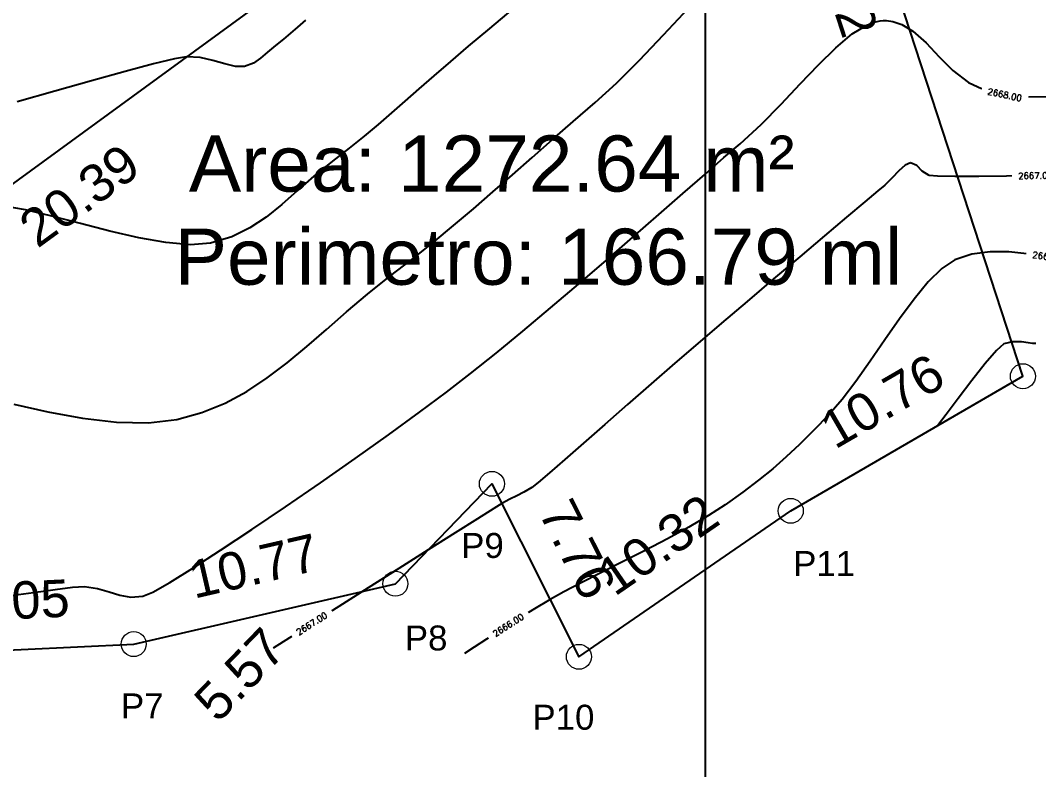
# Model space of a CAD drawing. Header units: millimetres. Extents: x 736950 to 740938, y 8500595 to 8502163.
# Drawn here: x 738272.53 to 738313.35, y 8501840.23 to 8501870.27 of the extents above; entities that cross this region are included whole.
import ezdxf
from ezdxf.enums import TextEntityAlignment as Align

# ---------------------------------------------------------------- set-up
doc = ezdxf.new("R2010")
doc.units = ezdxf.units.MM
for name, color, linetype in [('C-TOPO', 7, 'Continuous'), ('C-TOPO-MINR', 8, 'Continuous'), ('C-TOPO-TEXT', 7, 'Continuous'), ('Cuadricula Coordenadas', 5, 'Continuous')]:
    doc.layers.add(name, color=color, linetype=linetype)
for name, color, linetype, lineweight in [('CAMINO ACTUAL', 1, 'Continuous', 13), ('COTAS', 40, 'Continuous', 5), ('CUADROS', 9, 'Continuous', 20)]:
    doc.layers.add(name, color=color, linetype=linetype, lineweight=lineweight)
doc.styles.add('COTAS', font='arial.ttf')
doc.styles.add('CUADROS', font='arial.ttf')
doc.styles.get("Standard").update_dxf_attribs({"font": 'simplex.shx'})
doc.dimstyles.new('GenDist', dxfattribs={"dimtxt": 1.5, "dimasz": 2, "dimexe": 0.18, "dimexo": 0.0625, "dimgap": 1, "dimtad": 2, "dimzin": 1, "dimdsep": 46, "dimtxsty": 'COTAS', "dimcen": 0.09, "dimse1": 1, "dimse2": 1, "dimsd1": 1, "dimsd2": 1, "dimadec": 0, "dimazin": 0, "dimtfac": 1, "dimtofl": 0, "dimtmove": 0, "dimatfit": 3, "dimfxl": 1, "dimtolj": 1, "dimtzin": 0, "dimarcsym": 0})

# ---------------------------------------------------------------- blocks, each defined once
blk = doc.blocks.new('*D89')
at = {"layer": 'Defpoints', "color": 0, "transparency": 16777216}
for p in [(738281.978, 8501870.841), (738265.505, 8501858.824), (738265.622, 8501858.662)]:
    blk.add_point(p, dxfattribs=at)
at = {"layer": 'COTAS', "color": 0, "transparency": 16777216, "insert": (738274.9, 8501863.244), "char_height": 1.5, "attachment_point": 5, "rotation": 36.1096, "style": 'COTAS'}
blk.add_mtext('\\A1;20.39', dxfattribs=at)
blk = doc.blocks.new('*D93')
at = {"layer": 'Defpoints', "color": 0, "transparency": 16777216}
for p in [(738277.067, 8501845.456), (738277.076, 8501845.258), (738268.035, 8501844.835)]:
    blk.add_point(p, dxfattribs=at)
at = {"layer": 'COTAS', "color": 0, "transparency": 16777216, "insert": (738272.464, 8501847.008), "char_height": 1.5, "attachment_point": 5, "rotation": 2.6822, "style": 'COTAS'}
blk.add_mtext('\\A1;9.05', dxfattribs=at)
blk = doc.blocks.new('*D94')
at = {"layer": 'Defpoints', "color": 0, "transparency": 16777216}
for p in [(738287.521, 8501847.874), (738287.566, 8501847.68), (738277.076, 8501845.258)]:
    blk.add_point(p, dxfattribs=at)
at = {"layer": 'COTAS', "color": 0, "transparency": 16777216, "insert": (738281.879, 8501848.384), "char_height": 1.5, "attachment_point": 5, "rotation": 13.0023, "style": 'COTAS'}
blk.add_mtext('\\A1;10.77', dxfattribs=at)
blk = doc.blocks.new('*D95')
at = {"layer": 'Defpoints', "color": 0, "transparency": 16777216}
for p in [(738291.294, 8501851.818), (738291.432, 8501851.685), (738287.566, 8501847.68)]:
    blk.add_point(p, dxfattribs=at)
at = {"layer": 'COTAS', "color": 0, "transparency": 16777216, "insert": (738281.333, 8501844.04), "char_height": 1.5, "attachment_point": 5, "rotation": 46.0024, "style": 'COTAS'}
blk.add_mtext('\\A1;5.57', dxfattribs=at)
blk = doc.blocks.new('*D96')
at = {"layer": 'Defpoints', "color": 0, "transparency": 16777216}
for p in [(738291.432, 8501851.685), (738294.921, 8501844.75), (738295.024, 8501844.802)]:
    blk.add_point(p, dxfattribs=at)
at = {"layer": 'COTAS', "color": 0, "transparency": 16777216, "insert": (738294.858, 8501849.063), "char_height": 1.5, "attachment_point": 5, "rotation": 296.7045, "style": 'COTAS'}
blk.add_mtext('\\A1;7.76', dxfattribs=at)
blk = doc.blocks.new('*D97')
at = {"layer": 'Defpoints', "color": 0, "transparency": 16777216}
for p in [(738303.342, 8501850.71), (738303.417, 8501850.602), (738294.921, 8501844.75)]:
    blk.add_point(p, dxfattribs=at)
at = {"layer": 'COTAS', "color": 0, "transparency": 16777216, "insert": (738298.092, 8501849.239), "char_height": 1.5, "attachment_point": 5, "rotation": 34.5603, "style": 'COTAS'}
blk.add_mtext('\\A1;10.32', dxfattribs=at)
blk = doc.blocks.new('*D98')
at = {"layer": 'Defpoints', "color": 0, "transparency": 16777216}
for p in [(738312.62, 8501856.173), (738312.72, 8501856), (738303.417, 8501850.602)]:
    blk.add_point(p, dxfattribs=at)
at = {"layer": 'COTAS', "color": 0, "transparency": 16777216, "insert": (738307.082, 8501855.001), "char_height": 1.5, "attachment_point": 5, "rotation": 30.1214, "style": 'COTAS'}
blk.add_mtext('\\A1;10.76', dxfattribs=at)
blk = doc.blocks.new('*D99')
at = {"layer": 'Defpoints', "color": 0, "transparency": 16777216}
for p in [(738301.608, 8501889.524), (738301.755, 8501889.572), (738312.72, 8501856)]:
    blk.add_point(p, dxfattribs=at)
at = {"layer": 'COTAS', "color": 0, "transparency": 16777216, "insert": (738305.411, 8501872.189), "char_height": 1.5, "attachment_point": 5, "rotation": 288.0872, "style": 'COTAS'}
blk.add_mtext('\\A1;35.32', dxfattribs=at)
blk = doc.blocks.new('*D105')
at = {"layer": 'Defpoints', "color": 0, "transparency": 16777216}
for p in [(738283.427, 8501879.382), (738283.506, 8501879.272), (738255.984, 8501859.592)]:
    blk.add_point(p, dxfattribs=at)
at = {"layer": 'COTAS', "color": 0, "transparency": 16777216, "insert": (738268.639, 8501870.979), "char_height": 1.5, "attachment_point": 5, "rotation": 35.5666, "style": 'COTAS'}
blk.add_mtext('\\A1;33.83', dxfattribs=at)
blk = doc.blocks.new('*U134')
at = {"layer": 'C-TOPO-MINR', "color": 4, "linetype": 'Continuous', "lineweight": -3, "insert": (738311.991, 8501867.28, 2668), "char_height": 0.25, "width": 1.49095, "attachment_point": 5, "rotation": 347.8037, "bg_fill": 3, "box_fill_scale": 1.8, "bg_fill_color": 256, "bg_fill_true_color": 13158600, "bg_fill_transparency": 0}
blk.add_mtext('2668.00', dxfattribs=at)
blk = doc.blocks.new('*U135')
at = {"layer": 'C-TOPO-MINR', "color": 4, "linetype": 'Continuous', "lineweight": -3, "insert": (738313.227, 8501864.041, 2667), "char_height": 0.25, "width": 1.49095, "attachment_point": 5, "rotation": 0.935, "bg_fill": 3, "box_fill_scale": 1.8, "bg_fill_color": 256, "bg_fill_true_color": 13158600, "bg_fill_transparency": 0}
blk.add_mtext('2667.00', dxfattribs=at)
blk = doc.blocks.new('*U136')
at = {"layer": 'C-TOPO-MINR', "color": 4, "linetype": 'Continuous', "lineweight": -3, "insert": (738313.795, 8501860.777, 2666), "char_height": 0.25, "width": 1.49095, "attachment_point": 5, "rotation": 351.662, "bg_fill": 3, "box_fill_scale": 1.8, "bg_fill_color": 256, "bg_fill_true_color": 13158600, "bg_fill_transparency": 0}
blk.add_mtext('2666.00', dxfattribs=at)
blk = doc.blocks.new('*U137')
at = {"layer": 'C-TOPO-MINR', "color": 4, "linetype": 'Continuous', "lineweight": -3, "insert": (738292.091, 8501846.021, 2666), "char_height": 0.25, "width": 1.49095, "attachment_point": 5, "rotation": 32.5964, "bg_fill": 3, "box_fill_scale": 1.8, "bg_fill_color": 256, "bg_fill_true_color": 13158600, "bg_fill_transparency": 0}
blk.add_mtext('2666.00', dxfattribs=at)
blk = doc.blocks.new('*U138')
at = {"layer": 'C-TOPO-MINR', "color": 4, "linetype": 'Continuous', "lineweight": -3, "insert": (738284.214, 8501846.081, 2667), "char_height": 0.25, "width": 1.49095, "attachment_point": 5, "rotation": 32.3755, "bg_fill": 3, "box_fill_scale": 1.8, "bg_fill_color": 256, "bg_fill_true_color": 13158600, "bg_fill_transparency": 0}
blk.add_mtext('2667.00', dxfattribs=at)

msp = doc.modelspace()

# ---------------------------------------------------------------- linework, layer by layer
at = {"elevation": 2668.81, "flags": 128}
msp.add_lwpolyline([(738301.7554, 8501889.5724), (738281.978, 8501870.8405), (738265.5047, 8501858.8237), (738254.2435, 8501852.4567), (738257.6059, 8501847.6166), (738268.0353, 8501844.8346), (738277.076, 8501845.2581), (738287.5657, 8501847.6803), (738291.4324, 8501851.6847), (738294.9209, 8501844.75), (738303.4166, 8501850.6021), (738312.7203, 8501855.9999)], close=True, dxfattribs=at)
at = {"layer": 'C-TOPO', "color": 3, "linetype": 'Continuous', "lineweight": -3}
for p, q in [((738292.273, 8501870.7317, 2670), (738291.3325, 8501869.9418, 2670)), ((738291.3325, 8501869.9418, 2670), (738290.482, 8501869.2262, 2670)), ((738290.482, 8501869.2262, 2670), (738289.7697, 8501868.6227, 2670)), ((738289.7697, 8501868.6227, 2670), (738289.1034, 8501868.0483, 2670)), ((738289.1034, 8501868.0483, 2670), (738288.5015, 8501867.5203, 2670)), ((738288.5015, 8501867.5203, 2670), (738287.9426, 8501867.0262, 2670)), ((738287.9426, 8501867.0262, 2670), (738287.4053, 8501866.5534, 2670)), ((738287.4053, 8501866.5534, 2670), (738286.8683, 8501866.0895, 2670)), ((738286.8683, 8501866.0895, 2670), (738286.3103, 8501865.6218, 2670)), ((738286.3103, 8501865.6218, 2670), (738285.7099, 8501865.1379, 2670)), ((738285.7099, 8501865.1379, 2670), (738285.0457, 8501864.6251, 2670)), ((738285.0457, 8501864.6251, 2670), (738284.2966, 8501864.021, 2670)), ((738284.2966, 8501864.021, 2670), (738283.6304, 8501863.4344, 2670)), ((738283.6304, 8501863.4344, 2670), (738283.0074, 8501862.8817, 2670)), ((738272.7353, 8501862.6646, 2670), (738271.805, 8501862.8302, 2670)), ((738273.797, 8501862.415, 2670), (738272.7353, 8501862.6646, 2670)), ((738283.0074, 8501862.8817, 2670), (738282.3881, 8501862.3793, 2670)), ((738274.9407, 8501862.1204, 2670), (738273.797, 8501862.415, 2670)), ((738276.1168, 8501861.8199, 2670), (738274.9407, 8501862.1204, 2670)), ((738282.3881, 8501862.3793, 2670), (738281.733, 8501861.9436, 2670)), ((738277.276, 8501861.5525, 2670), (738276.1168, 8501861.8199, 2670)), ((738281.733, 8501861.9436, 2670), (738281.0026, 8501861.5912, 2670)), ((738278.3688, 8501861.357, 2670), (738277.276, 8501861.5525, 2670)), ((738279.3457, 8501861.2726, 2670), (738278.3688, 8501861.357, 2670)), ((738280.1572, 8501861.3383, 2670), (738279.3457, 8501861.2726, 2670)), ((738281.0026, 8501861.5912, 2670), (738280.1572, 8501861.3383, 2670)), ((738311.9629, 8501857.298, 2665), (738311.657, 8501857.0306, 2665)), ((738312.3037, 8501857.3833, 2665), (738311.9629, 8501857.298, 2665)), ((738312.665, 8501857.3758, 2665), (738312.3037, 8501857.3833, 2665)), ((738312.9347, 8501857.3403, 2665), (738312.665, 8501857.3758, 2665)), ((738313.1086, 8501857.3151, 2665), (738312.9347, 8501857.3403, 2665)), ((738313.2049, 8501857.3056, 2665), (738313.1086, 8501857.3151, 2665)), ((738313.2459, 8501857.3044, 2665), (738313.2049, 8501857.3056, 2665)), ((738311.657, 8501857.0306, 2665), (738311.2034, 8501856.5028, 2665)), ((738311.2034, 8501856.5028, 2665), (738310.6711, 8501855.8258, 2665)), ((738310.6711, 8501855.8258, 2665), (738310.1291, 8501855.1107, 2665)), ((738310.1291, 8501855.1107, 2665), (738309.6466, 8501854.4688, 2665)), ((738309.6466, 8501854.4688, 2665), (738309.2926, 8501854.0112, 2665))]:
    msp.add_line(p, q, dxfattribs=at)
at = {"layer": 'C-TOPO', "color": 42, "linetype": 'Continuous', "lineweight": -3}
for p, q in [((738298.3164, 8501869.6921, 2669), (738299.3176, 8501870.7607, 2669)), ((738283.9637, 8501870.2753, 2671), (738283.6405, 8501869.9944, 2671)), ((738306.7617, 8501870.1884, 2668), (738307.0034, 8501870.2422, 2668)), ((738307.0034, 8501870.2422, 2668), (738307.1226, 8501870.254, 2668)), ((738307.1226, 8501870.254, 2668), (738307.2563, 8501870.2558, 2668)), ((738307.2563, 8501870.2558, 2668), (738307.5121, 8501870.2259, 2668)), ((738283.6405, 8501869.9944, 2671), (738283.3611, 8501869.748, 2671)), ((738305.8814, 8501869.7213, 2668), (738306.3912, 8501870.0379, 2668)), ((738306.3912, 8501870.0379, 2668), (738306.7617, 8501870.1884, 2668)), ((738307.5121, 8501870.2259, 2668), (738307.871, 8501870.1064, 2668)), ((738307.871, 8501870.1064, 2668), (738308.3151, 8501869.8324, 2668)), ((738308.3151, 8501869.8324, 2668), (738308.8393, 8501869.359, 2668)), ((738283.0821, 8501869.5106, 2671), (738282.7598, 8501869.2566, 2671)), ((738283.3611, 8501869.748, 2671), (738283.0821, 8501869.5106, 2671)), ((738297.3492, 8501868.6747, 2669), (738298.3164, 8501869.6921, 2669)), ((738305.2173, 8501869.1707, 2668), (738305.8814, 8501869.7213, 2668)), ((738282.7598, 8501869.2566, 2671), (738282.4401, 8501868.9899, 2671)), ((738304.5216, 8501868.4887, 2668), (738305.2173, 8501869.1707, 2668)), ((738308.8393, 8501869.359, 2668), (738309.3612, 8501868.809, 2668)), ((738278.7105, 8501868.7264, 2671), (738277.8613, 8501868.5204, 2671)), ((738279.1945, 8501868.81, 2671), (738278.7105, 8501868.7264, 2671)), ((738279.7355, 8501868.7755, 2671), (738279.1945, 8501868.81, 2671)), ((738280.2502, 8501868.6581, 2671), (738279.7355, 8501868.7755, 2671)), ((738280.7263, 8501868.5189, 2671), (738280.2502, 8501868.6581, 2671)), ((738282.162, 8501868.7464, 2671), (738281.8712, 8501868.5486, 2671)), ((738282.4401, 8501868.9899, 2671), (738282.162, 8501868.7464, 2671)), ((738296.4306, 8501867.7526, 2669), (738297.3492, 8501868.6747, 2669)), ((738309.3612, 8501868.809, 2668), (738309.9149, 8501868.2564, 2668)), ((738276.7262, 8501868.218, 2671), (738275.3843, 8501867.8455, 2671)), ((738277.8613, 8501868.5204, 2671), (738276.7262, 8501868.218, 2671)), ((738281.1516, 8501868.4189, 2671), (738280.7263, 8501868.5189, 2671)), ((738281.514, 8501868.4189, 2671), (738281.1516, 8501868.4189, 2671)), ((738281.8712, 8501868.5486, 2671), (738281.514, 8501868.4189, 2671)), ((738303.7922, 8501867.7189, 2668), (738304.5216, 8501868.4887, 2668)), ((738309.9149, 8501868.2564, 2668), (738310.5349, 8501867.7752, 2668)), ((738275.3843, 8501867.8455, 2671), (738273.9149, 8501867.4291, 2671)), ((738273.9149, 8501867.4291, 2671), (738272.3972, 8501866.995, 2671)), ((738295.5756, 8501866.9701, 2669), (738296.4306, 8501867.7526, 2669)), ((738303.0271, 8501866.9047, 2668), (738303.7922, 8501867.7189, 2668)), ((738310.5349, 8501867.7752, 2668), (738311.2553, 8501867.439, 2668)), ((738311.2553, 8501867.439, 2668), (738311.9908, 8501867.2801, 2668)), ((738294.6985, 8501866.2154, 2669), (738295.5756, 8501866.9701, 2669)), ((738311.9908, 8501867.2801, 2668), (738312.8051, 8501867.2078, 2668)), ((738312.8051, 8501867.2078, 2668), (738313.6623, 8501867.2021, 2668)), ((738302.2243, 8501866.0897, 2668), (738303.0271, 8501866.9047, 2668)), ((738293.8604, 8501865.4841, 2669), (738294.6985, 8501866.2154, 2669)), ((738301.3816, 8501865.3175, 2668), (738302.2243, 8501866.0897, 2668)), ((738293.0511, 8501864.7723, 2669), (738293.8604, 8501865.4841, 2669)), ((738300.7365, 8501864.7619, 2668), (738301.3816, 8501865.3175, 2668)), ((738292.2603, 8501864.0758, 2669), (738293.0511, 8501864.7723, 2669)), ((738299.9652, 8501864.0904, 2668), (738300.7365, 8501864.7619, 2668)), ((738308.219, 8501864.5517, 2667), (738307.996, 8501864.456, 2667)), ((738308.4651, 8501864.45, 2667), (738308.219, 8501864.5517, 2667)), ((738307.7517, 8501864.2346, 2667), (738307.4832, 8501863.95, 2667)), ((738307.996, 8501864.456, 2667), (738307.7517, 8501864.2346, 2667)), ((738308.6865, 8501864.2252, 2667), (738308.4651, 8501864.45, 2667)), ((738308.9615, 8501864.046, 2667), (738308.6865, 8501864.2252, 2667)), ((738291.4779, 8501863.3906, 2669), (738292.2603, 8501864.0758, 2669)), ((738299.0872, 8501863.3226, 2668), (738299.9652, 8501864.0904, 2668)), ((738307.4832, 8501863.95, 2667), (738307.1876, 8501863.6648, 2667)), ((738309.2995, 8501864.0185, 2667), (738308.9615, 8501864.046, 2667)), ((738309.9988, 8501864.0083, 2667), (738309.2995, 8501864.0185, 2667)), ((738310.9556, 8501864.0113, 2667), (738309.9988, 8501864.0083, 2667)), ((738312.0663, 8501864.0234, 2667), (738310.9556, 8501864.0113, 2667)), ((738313.2274, 8501864.0405, 2667), (738312.0663, 8501864.0234, 2667)), ((738314.3352, 8501864.0586, 2667), (738313.2274, 8501864.0405, 2667)), ((738290.6935, 8501862.7128, 2669), (738291.4779, 8501863.3906, 2669)), ((738298.1222, 8501862.4786, 2668), (738299.0872, 8501863.3226, 2668)), ((738306.9094, 8501863.4297, 2667), (738306.3822, 8501862.9854, 2667)), ((738307.1876, 8501863.6648, 2667), (738306.9094, 8501863.4297, 2667)), ((738306.3822, 8501862.9854, 2667), (738305.653, 8501862.3713, 2667)), ((738289.8969, 8501862.0382, 2669), (738290.6935, 8501862.7128, 2669)), ((738297.0897, 8501861.5781, 2668), (738298.1222, 8501862.4786, 2668)), ((738305.653, 8501862.3713, 2667), (738304.7692, 8501861.6266, 2667)), ((738289.0778, 8501861.3628, 2669), (738289.8969, 8501862.0382, 2669)), ((738288.2262, 8501860.6827, 2669), (738289.0778, 8501861.3628, 2669)), ((738296.0093, 8501860.641, 2668), (738297.0897, 8501861.5781, 2668)), ((738304.7692, 8501861.6266, 2667), (738303.7781, 8501860.7904, 2667)), ((738310.6763, 8501860.8975, 2666), (738309.9956, 8501860.6696, 2666)), ((738311.4069, 8501860.9885, 2666), (738310.6763, 8501860.8975, 2666)), ((738312.1532, 8501860.9797, 2666), (738311.4069, 8501860.9885, 2666)), ((738312.8809, 8501860.9086, 2666), (738312.1532, 8501860.9797, 2666)), ((738313.5559, 8501860.8122, 2666), (738312.8809, 8501860.9086, 2666)), ((738287.3315, 8501859.9936, 2669), (738288.2262, 8501860.6827, 2669)), ((738294.9006, 8501859.6872, 2668), (738296.0093, 8501860.641, 2668)), ((738303.7781, 8501860.7904, 2667), (738302.7269, 8501859.9021, 2667)), ((738309.9956, 8501860.6696, 2666), (738309.4766, 8501860.3187, 2666)), ((738309.4766, 8501860.3187, 2666), (738308.9278, 8501859.7765, 2666)), ((738286.4422, 8501859.2905, 2669), (738287.3315, 8501859.9936, 2669)), ((738293.7831, 8501858.7364, 2668), (738294.9006, 8501859.6872, 2668)), ((738302.7269, 8501859.9021, 2667), (738301.6629, 8501859.0008, 2667)), ((738308.9278, 8501859.7765, 2666), (738308.3574, 8501859.0886, 2666)), ((738285.6027, 8501858.58, 2669), (738286.4422, 8501859.2905, 2669)), ((738301.6629, 8501859.0008, 2667), (738300.6333, 8501858.1257, 2667)), ((738308.3574, 8501859.0886, 2666), (738307.7737, 8501858.3006, 2666)), ((738284.7974, 8501857.8757, 2669), (738285.6027, 8501858.58, 2669)), ((738292.6765, 8501857.8087, 2668), (738293.7831, 8501858.7364, 2668)), ((738300.6333, 8501858.1257, 2667), (738299.6854, 8501857.3161, 2667)), ((738307.7737, 8501858.3006, 2666), (738307.185, 8501857.458, 2666)), ((738284.0107, 8501857.191, 2669), (738284.7974, 8501857.8757, 2669)), ((738291.6003, 8501856.9239, 2668), (738292.6765, 8501857.8087, 2668)), ((738283.2267, 8501856.5397, 2669), (738284.0107, 8501857.191, 2669)), ((738299.6854, 8501857.3161, 2667), (738298.7675, 8501856.5247, 2667)), ((738307.185, 8501857.458, 2666), (738306.5996, 8501856.6065, 2666)), ((738290.5741, 8501856.1017, 2668), (738291.6003, 8501856.9239, 2668)), ((738282.4299, 8501855.9352, 2669), (738283.2267, 8501856.5397, 2669)), ((738298.7675, 8501856.5247, 2667), (738297.8182, 8501855.6986, 2667)), ((738306.5996, 8501856.6065, 2666), (738306.0258, 8501855.7917, 2666)), ((738289.6174, 8501855.3621, 2668), (738290.5741, 8501856.1017, 2668)), ((738281.6045, 8501855.3912, 2669), (738282.4299, 8501855.9352, 2669)), ((738297.8182, 8501855.6986, 2667), (738296.8702, 8501854.8687, 2667)), ((738306.0258, 8501855.7917, 2666), (738305.4718, 8501855.0591, 2666)), ((738280.7349, 8501854.9212, 2669), (738281.6045, 8501855.3912, 2669)), ((738288.5281, 8501854.5521, 2668), (738289.6174, 8501855.3621, 2668)), ((738272.27, 8501854.8839, 2669), (738273.6333, 8501854.5709, 2669)), ((738279.8055, 8501854.5388, 2669), (738280.7349, 8501854.9212, 2669)), ((738296.8702, 8501854.8687, 2667), (738295.9558, 8501854.066, 2667)), ((738305.4718, 8501855.0591, 2666), (738304.946, 8501854.4542, 2666)), ((738273.6333, 8501854.5709, 2669), (738275.024, 8501854.3168, 2669)), ((738275.024, 8501854.3168, 2669), (738276.3861, 8501854.1565, 2669)), ((738278.8005, 8501854.2576, 2669), (738279.8055, 8501854.5388, 2669)), ((738287.2895, 8501853.6536, 2668), (738288.5281, 8501854.5521, 2668)), ((738304.946, 8501854.4542, 2666), (738304.3291, 8501853.8228, 2666)), ((738276.3861, 8501854.1565, 2669), (738277.6635, 8501854.1252, 2669)), ((738277.6635, 8501854.1252, 2669), (738278.8005, 8501854.2576, 2669)), ((738295.9558, 8501854.066, 2667), (738295.1078, 8501853.3212, 2667)), ((738285.9502, 8501852.7006, 2668), (738287.2895, 8501853.6536, 2668)), ((738304.3291, 8501853.8228, 2666), (738303.7677, 8501853.2659, 2666)), ((738295.1078, 8501853.3212, 2667), (738294.3585, 8501852.6654, 2667)), ((738303.7677, 8501853.2659, 2666), (738303.233, 8501852.7618, 2666)), ((738284.5589, 8501851.7269, 2668), (738285.9502, 8501852.7006, 2668)), ((738303.233, 8501852.7618, 2666), (738302.6959, 8501852.2889, 2666)), ((738294.3585, 8501852.6654, 2667), (738293.7406, 8501852.1294, 2667)), ((738302.6959, 8501852.2889, 2666), (738302.1275, 8501851.8255, 2666)), ((738293.7406, 8501852.1294, 2667), (738293.2867, 8501851.7441, 2667)), ((738283.1641, 8501850.7664, 2668), (738284.5589, 8501851.7269, 2668)), ((738293.0293, 8501851.5405, 2667), (738292.7202, 8501851.3482, 2667)), ((738293.2867, 8501851.7441, 2667), (738293.0293, 8501851.5405, 2667)), ((738302.1275, 8501851.8255, 2666), (738301.4989, 8501851.3498, 2666)), ((738292.1534, 8501851.067, 2667), (738291.8305, 8501850.8933, 2667)), ((738292.4391, 8501851.2045, 2667), (738292.1534, 8501851.067, 2667)), ((738292.7202, 8501851.3482, 2667), (738292.4391, 8501851.2045, 2667)), ((738301.4989, 8501851.3498, 2666), (738300.781, 8501850.8402, 2666)), ((738281.8145, 8501849.853, 2668), (738283.1641, 8501850.7664, 2668)), ((738291.5049, 8501850.6928, 2667), (738290.8572, 8501850.2865, 2667)), ((738291.8305, 8501850.8933, 2667), (738291.5049, 8501850.6928, 2667)), ((738300.781, 8501850.8402, 2666), (738300.1119, 8501850.4092, 2666)), ((738290.8572, 8501850.2865, 2667), (738289.9591, 8501849.7201, 2667)), ((738300.1119, 8501850.4092, 2666), (738299.3301, 8501849.9541, 2666)), ((738280.5585, 8501849.0205, 2668), (738281.8145, 8501849.853, 2668)), ((738299.3301, 8501849.9541, 2666), (738298.472, 8501849.4864, 2666)), ((738289.9591, 8501849.7201, 2667), (738288.8821, 8501849.0391, 2667)), ((738298.472, 8501849.4864, 2666), (738297.5741, 8501849.0173, 2666)), ((738279.4449, 8501848.3028, 2668), (738280.5585, 8501849.0205, 2668)), ((738288.8821, 8501849.0391, 2667), (738287.6975, 8501848.289, 2667)), ((738297.5741, 8501849.0173, 2666), (738296.6728, 8501848.5584, 2666)), ((738278.5221, 8501847.7337, 2668), (738279.4449, 8501848.3028, 2668)), ((738287.6975, 8501848.289, 2667), (738286.4769, 8501847.5155, 2667)), ((738296.6728, 8501848.5584, 2666), (738295.8046, 8501848.121, 2666)), ((738295.8046, 8501848.121, 2666), (738295.006, 8501847.7164, 2666)), ((738273.058, 8501847.3246, 2668), (738273.9293, 8501847.4549, 2668)), ((738273.9293, 8501847.4549, 2668), (738274.6254, 8501847.5481, 2668)), ((738274.6254, 8501847.5481, 2668), (738275.1026, 8501847.5717, 2668)), ((738275.1026, 8501847.5717, 2668), (738275.625, 8501847.4904, 2668)), ((738275.625, 8501847.4904, 2668), (738276.0854, 8501847.354, 2668)), ((738277.8389, 8501847.3471, 2668), (738278.5221, 8501847.7337, 2668)), ((738286.4769, 8501847.5155, 2667), (738285.2918, 8501846.7642, 2667)), ((738295.006, 8501847.7164, 2666), (738294.3134, 8501847.356, 2666)), ((738272.0549, 8501847.1895, 2668), (738273.058, 8501847.3246, 2668)), ((738276.0854, 8501847.354, 2668), (738276.5187, 8501847.2188, 2668)), ((738276.5187, 8501847.2188, 2668), (738276.9598, 8501847.1411, 2668)), ((738276.9598, 8501847.1411, 2668), (738277.4437, 8501847.177, 2668)), ((738277.4437, 8501847.177, 2668), (738277.8389, 8501847.3471, 2668)), ((738293.7632, 8501847.0513, 2666), (738293.0703, 8501846.6362, 2666)), ((738294.3134, 8501847.356, 2666), (738293.7632, 8501847.0513, 2666)), ((738285.2918, 8501846.7642, 2667), (738284.2136, 8501846.0806, 2667)), ((738293.0703, 8501846.6362, 2666), (738292.4031, 8501846.2208, 2666)), ((738292.4031, 8501846.2208, 2666), (738291.7785, 8501845.8214, 2666)), ((738284.2136, 8501846.0806, 2667), (738283.3139, 8501845.5104, 2667)), ((738291.7785, 8501845.8214, 2666), (738291.2134, 8501845.4542, 2666)), ((738283.3139, 8501845.5104, 2667), (738282.664, 8501845.099, 2667)), ((738291.2134, 8501845.4542, 2666), (738290.7247, 8501845.1352, 2666)), ((738290.7247, 8501845.1352, 2666), (738290.3294, 8501844.8807, 2666))]:
    msp.add_line(p, q, dxfattribs=at)
at = {"layer": 'COTAS'}
for centre in [(738312.7203, 8501855.9999), (738291.4324, 8501851.6847), (738303.4166, 8501850.6021), (738287.5657, 8501847.6803), (738277.076, 8501845.2581), (738294.9209, 8501844.75)]:
    msp.add_circle(centre, 0.5, dxfattribs=at)
at = {"layer": 'Cuadricula Coordenadas', "color": 8}
msp.add_line((738300, 8500595.5072), (738300, 8502130.6413), dxfattribs=at)

# ---------------------------------------------------------------- texts
at = {"layer": 'CAMINO ACTUAL', "style": 'CUADROS'}
for s, p in [('Area: 1272.64 m²', (738279.2862, 8501863.4006)), ('Perimetro: 166.79 ml', (738278.719, 8501859.6661))]:
    msp.add_text(s, height=2.25, dxfattribs=at).set_placement(p)
at = {"layer": 'CUADROS', "style": 'CUADROS'}
for s, p in [('P9', (738291.0566, 8501849.2131)), ('P11', (738304.754, 8501848.4899)), ('P8', (738288.7969, 8501845.5045)), ('P7', (738277.4171, 8501842.7815)), ('P10', (738294.3006, 8501842.3282))]:
    msp.add_text(s, height=1, dxfattribs=at).set_placement(p, align=Align.MIDDLE_CENTER)

# ---------------------------------------------------------------- dimensions: what is measured, and where the dimension line sits
at = {"layer": 'COTAS'}
for p1, p2, distance, picture, middle in [((738312.7203, 8501855.9999), (738301.7554, 8501889.5724), 0.1555, '*D99', (738305.411, 8501872.1895)), ((738255.9841, 8501859.592), (738283.5063, 8501879.2717), 0.136, '*D105', (738268.6387, 8501870.9793)), ((738281.978, 8501870.8405), (738265.5047, 8501858.8237), 0.1996, '*D89', (738274.9, 8501863.2438)), ((738303.4166, 8501850.6021), (738312.7203, 8501855.9999), 0.1998, '*D98', (738307.082, 8501855.0012)), ((738287.5657, 8501847.6803), (738291.4324, 8501851.6847), 0.1918, '*D95', (738281.3333, 8501844.0397)), ((738291.4324, 8501851.6847), (738294.9209, 8501844.75), 0.1157, '*D96', (738294.8575, 8501849.0629)), ((738294.9209, 8501844.75), (738303.4166, 8501850.6021), 0.1314, '*D97', (738298.0922, 8501849.2389)), ((738277.076, 8501845.2581), (738287.5657, 8501847.6803), 0.1992, '*D94', (738281.8788, 8501848.3839)), ((738268.0353, 8501844.8346), (738277.076, 8501845.2581), 0.1976, '*D93', (738272.4638, 8501847.0077))]:
    dim = msp.add_aligned_dim(p1=p1, p2=p2, distance=distance, dimstyle='GenDist', dxfattribs=at)
    dim.commit()
    dim.dimension.update_dxf_attribs({"geometry": picture, "text_midpoint": middle})

# ---------------------------------------------------------------- next in the draw order: block references
at = {"layer": 'C-TOPO-TEXT', "color": 7, "linetype": 'Continuous', "lineweight": -3}
for name in ['*U134', '*U135', '*U136', '*U138', '*U137']:
    msp.add_blockref(name, (0, 0), dxfattribs=at)

doc.saveas('drawing.dxf')
